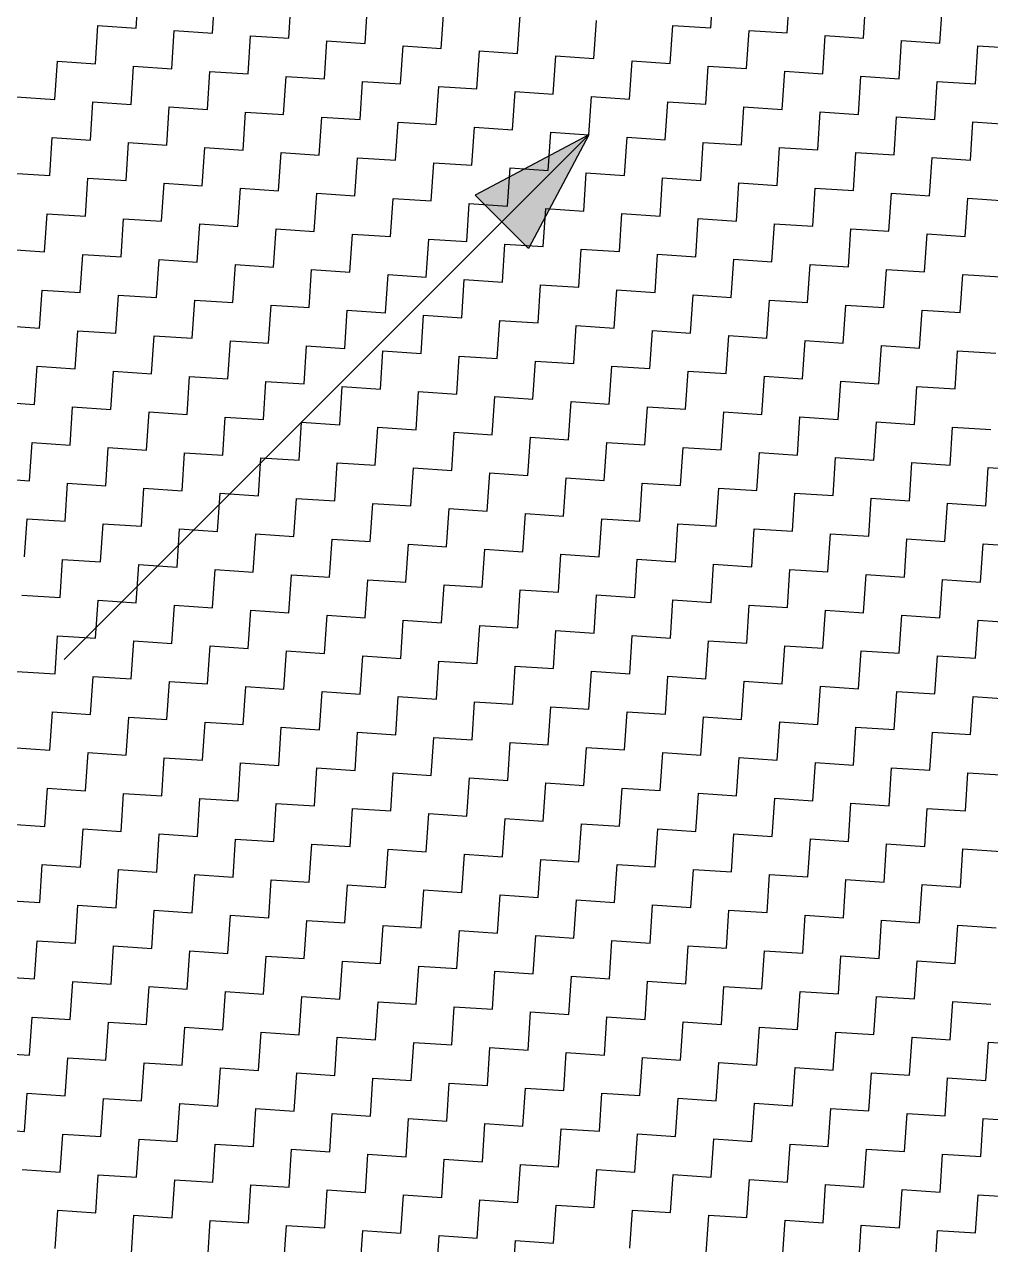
# Model space of a CAD drawing. Header units: metres. Extents: x 286068 to 287358, y 2005630 to 2007098.
# Drawn here: x 286311.9 to 286394, y 2006238.2 to 2006341.9 of the extents above; entities that cross this region are included whole.
import ezdxf

# ---------------------------------------------------------------- set-up
doc = ezdxf.new("R2010")
doc.units = ezdxf.units.M
doc.layers.add('POLY_HATCH', color=12, linetype='Continuous')

msp = doc.modelspace()

# ---------------------------------------------------------------- hatches: boundary and pattern name
h = msp.add_hatch(color=256)
h.paths.add_polyline_path([(286352.51, 2006325.14), (286354.77, 2006322.87), (286359.91, 2006332.54)])
h.paths.add_polyline_path([(286359.91, 2006332.54), (286350.24, 2006327.4), (286352.51, 2006325.14)])

# ---------------------------------------------------------------- linework, layer by layer
for points in [[(286359.91, 2006332.54), (286315.33, 2006287.94)], [(286359.91, 2006332.54), (286350.24, 2006327.4)], [(286359.91, 2006332.54), (286354.77, 2006322.87)], [(286354.77, 2006322.87), (286350.24, 2006327.4)]]:
    msp.add_lwpolyline(points)
at = {"layer": 'POLY_HATCH', "linetype": 'Continuous'}
for p, q in [((286321.44, 2006341.6), (286321.65, 2006344.85)), ((286370.28, 2006341.62), (286370.49, 2006344.86)), ((286327.92, 2006341.17), (286328.14, 2006344.42)), ((286334.4, 2006340.74), (286334.62, 2006343.99)), ((286376.76, 2006341.19), (286376.98, 2006344.43)), ((286383.25, 2006340.76), (286383.46, 2006344)), ((286340.89, 2006340.31), (286341.1, 2006343.55)), ((286347.37, 2006339.88), (286347.59, 2006343.12)), ((286389.73, 2006340.33), (286389.95, 2006343.57)), ((286317.98, 2006338.58), (286318.19, 2006341.82)), ((286318.19, 2006341.82), (286321.44, 2006341.6)), ((286353.85, 2006339.45), (286354.07, 2006342.69)), ((286360.34, 2006339.02), (286360.55, 2006342.26)), ((286366.82, 2006338.59), (286367.04, 2006341.83)), ((286367.04, 2006341.83), (286370.28, 2006341.62)), ((286324.46, 2006338.15), (286324.68, 2006341.39)), ((286324.68, 2006341.39), (286327.92, 2006341.17)), ((286330.95, 2006337.72), (286331.16, 2006340.96)), ((286331.16, 2006340.96), (286334.4, 2006340.74)), ((286373.31, 2006338.16), (286373.52, 2006341.4)), ((286373.52, 2006341.4), (286376.76, 2006341.19)), ((286379.79, 2006337.73), (286380, 2006340.97)), ((286380, 2006340.97), (286383.25, 2006340.76)), ((286337.43, 2006337.29), (286337.65, 2006340.53)), ((286337.65, 2006340.53), (286340.89, 2006340.31)), ((286343.91, 2006336.86), (286344.13, 2006340.1)), ((286344.13, 2006340.1), (286347.37, 2006339.88)), ((286350.4, 2006336.43), (286350.61, 2006339.67)), ((286350.61, 2006339.67), (286353.85, 2006339.45)), ((286386.27, 2006337.3), (286386.49, 2006340.54)), ((286386.49, 2006340.54), (286389.73, 2006340.33)), ((286392.76, 2006336.87), (286392.97, 2006340.11)), ((286392.97, 2006340.11), (286396.21, 2006339.9)), ((286314.52, 2006335.55), (286314.74, 2006338.79)), ((286314.74, 2006338.79), (286317.98, 2006338.58)), ((286356.88, 2006336), (286357.1, 2006339.24)), ((286357.1, 2006339.24), (286360.34, 2006339.02)), ((286363.37, 2006335.56), (286363.58, 2006338.81)), ((286363.58, 2006338.81), (286366.82, 2006338.59)), ((286321.01, 2006335.12), (286321.22, 2006338.36)), ((286321.22, 2006338.36), (286324.46, 2006338.15)), ((286327.49, 2006334.69), (286327.7, 2006337.93)), ((286327.7, 2006337.93), (286330.95, 2006337.72)), ((286369.85, 2006335.13), (286370.06, 2006338.38)), ((286370.06, 2006338.38), (286373.31, 2006338.16)), ((286376.33, 2006334.7), (286376.55, 2006337.95)), ((286376.55, 2006337.95), (286379.79, 2006337.73)), ((286333.97, 2006334.26), (286334.19, 2006337.5)), ((286334.19, 2006337.5), (286337.43, 2006337.29)), ((286340.46, 2006333.83), (286340.67, 2006337.07)), ((286340.67, 2006337.07), (286343.91, 2006336.86)), ((286346.94, 2006333.4), (286347.16, 2006336.64)), ((286347.16, 2006336.64), (286350.4, 2006336.43)), ((286382.82, 2006334.27), (286383.03, 2006337.52)), ((286383.03, 2006337.52), (286386.27, 2006337.3)), ((286389.3, 2006333.84), (286389.51, 2006337.08)), ((286389.51, 2006337.08), (286392.76, 2006336.87)), ((286311.28, 2006335.77), (286314.52, 2006335.55)), ((286353.42, 2006332.97), (286353.64, 2006336.21)), ((286353.64, 2006336.21), (286356.88, 2006336)), ((286359.91, 2006332.54), (286360.12, 2006335.78)), ((286360.12, 2006335.78), (286363.37, 2006335.56)), ((286317.55, 2006332.09), (286317.76, 2006335.34)), ((286317.76, 2006335.34), (286321.01, 2006335.12)), ((286324.03, 2006331.66), (286324.25, 2006334.91)), ((286324.25, 2006334.91), (286327.49, 2006334.69)), ((286330.52, 2006331.23), (286330.73, 2006334.47)), ((286330.73, 2006334.47), (286333.97, 2006334.26)), ((286366.39, 2006332.11), (286366.61, 2006335.35)), ((286366.61, 2006335.35), (286369.85, 2006335.13)), ((286372.88, 2006331.68), (286373.09, 2006334.92)), ((286373.09, 2006334.92), (286376.33, 2006334.7)), ((286379.36, 2006331.25), (286379.57, 2006334.49)), ((286379.57, 2006334.49), (286382.82, 2006334.27)), ((286337, 2006330.8), (286337.22, 2006334.04)), ((286337.22, 2006334.04), (286340.46, 2006333.83)), ((286343.48, 2006330.37), (286343.7, 2006333.61)), ((286343.7, 2006333.61), (286346.94, 2006333.4)), ((286385.84, 2006330.82), (286386.06, 2006334.06)), ((286386.06, 2006334.06), (286389.3, 2006333.84)), ((286392.33, 2006330.39), (286392.54, 2006333.63)), ((286392.54, 2006333.63), (286395.78, 2006333.41)), ((286349.97, 2006329.94), (286350.18, 2006333.18)), ((286350.18, 2006333.18), (286353.42, 2006332.97)), ((286356.45, 2006329.51), (286356.67, 2006332.75)), ((286356.67, 2006332.75), (286359.91, 2006332.54)), ((286314.09, 2006329.07), (286314.31, 2006332.31)), ((286314.31, 2006332.31), (286317.55, 2006332.09)), ((286320.58, 2006328.64), (286320.79, 2006331.88)), ((286320.79, 2006331.88), (286324.03, 2006331.66)), ((286327.06, 2006328.21), (286327.27, 2006331.45)), ((286327.27, 2006331.45), (286330.52, 2006331.23)), ((286362.93, 2006329.08), (286363.15, 2006332.32)), ((286363.15, 2006332.32), (286366.39, 2006332.11)), ((286369.42, 2006328.65), (286369.63, 2006331.89)), ((286369.63, 2006331.89), (286372.88, 2006331.68)), ((286375.9, 2006328.22), (286376.12, 2006331.46)), ((286376.12, 2006331.46), (286379.36, 2006331.25)), ((286333.54, 2006327.78), (286333.76, 2006331.02)), ((286333.76, 2006331.02), (286337, 2006330.8)), ((286340.03, 2006327.35), (286340.24, 2006330.59)), ((286340.24, 2006330.59), (286343.48, 2006330.37)), ((286382.39, 2006327.79), (286382.6, 2006331.03)), ((286382.6, 2006331.03), (286385.84, 2006330.82)), ((286388.87, 2006327.36), (286389.08, 2006330.6)), ((286389.08, 2006330.6), (286392.33, 2006330.39)), ((286310.85, 2006329.28), (286314.09, 2006329.07)), ((286346.51, 2006326.92), (286346.73, 2006330.16)), ((286346.73, 2006330.16), (286349.97, 2006329.94)), ((286352.99, 2006326.48), (286353.21, 2006329.73)), ((286353.21, 2006329.73), (286356.45, 2006329.51)), ((286359.48, 2006326.05), (286359.69, 2006329.3)), ((286359.69, 2006329.3), (286362.93, 2006329.08)), ((286317.12, 2006325.61), (286317.33, 2006328.85)), ((286317.33, 2006328.85), (286320.58, 2006328.64)), ((286323.6, 2006325.18), (286323.82, 2006328.42)), ((286323.82, 2006328.42), (286327.06, 2006328.21)), ((286365.96, 2006325.62), (286366.18, 2006328.87)), ((286366.18, 2006328.87), (286369.42, 2006328.65)), ((286372.45, 2006325.19), (286372.66, 2006328.44)), ((286372.66, 2006328.44), (286375.9, 2006328.22)), ((286330.09, 2006324.75), (286330.3, 2006327.99)), ((286330.3, 2006327.99), (286333.54, 2006327.78)), ((286336.57, 2006324.32), (286336.78, 2006327.56)), ((286336.78, 2006327.56), (286340.03, 2006327.35)), ((286378.93, 2006324.76), (286379.14, 2006328.01)), ((286379.14, 2006328.01), (286382.39, 2006327.79)), ((286385.41, 2006324.33), (286385.63, 2006327.57)), ((286385.63, 2006327.57), (286388.87, 2006327.36)), ((286343.05, 2006323.89), (286343.27, 2006327.13)), ((286343.27, 2006327.13), (286346.51, 2006326.92)), ((286349.54, 2006323.46), (286349.75, 2006326.7)), ((286349.75, 2006326.7), (286352.99, 2006326.48)), ((286356.02, 2006323.03), (286356.24, 2006326.27)), ((286356.24, 2006326.27), (286359.48, 2006326.05)), ((286391.9, 2006323.9), (286392.11, 2006327.14)), ((286392.11, 2006327.14), (286395.35, 2006326.93)), ((286313.66, 2006322.58), (286313.88, 2006325.83)), ((286313.88, 2006325.83), (286317.12, 2006325.61)), ((286320.15, 2006322.15), (286320.36, 2006325.4)), ((286320.36, 2006325.4), (286323.6, 2006325.18)), ((286362.5, 2006322.6), (286362.72, 2006325.84)), ((286362.72, 2006325.84), (286365.96, 2006325.62)), ((286368.99, 2006322.17), (286369.2, 2006325.41)), ((286369.2, 2006325.41), (286372.45, 2006325.19)), ((286326.63, 2006321.72), (286326.84, 2006324.96)), ((286326.84, 2006324.96), (286330.09, 2006324.75)), ((286333.11, 2006321.29), (286333.33, 2006324.53)), ((286333.33, 2006324.53), (286336.57, 2006324.32)), ((286339.6, 2006320.86), (286339.81, 2006324.1)), ((286339.81, 2006324.1), (286343.05, 2006323.89)), ((286375.47, 2006321.74), (286375.69, 2006324.98)), ((286375.69, 2006324.98), (286378.93, 2006324.76)), ((286381.96, 2006321.31), (286382.17, 2006324.55)), ((286382.17, 2006324.55), (286385.41, 2006324.33)), ((286388.44, 2006320.88), (286388.65, 2006324.12)), ((286388.65, 2006324.12), (286391.9, 2006323.9)), ((286346.08, 2006320.43), (286346.3, 2006323.67)), ((286346.3, 2006323.67), (286349.54, 2006323.46)), ((286352.56, 2006320), (286352.78, 2006323.24)), ((286352.78, 2006323.24), (286356.02, 2006323.03)), ((286310.42, 2006322.8), (286313.66, 2006322.58)), ((286316.69, 2006319.13), (286316.9, 2006322.37)), ((286316.9, 2006322.37), (286320.15, 2006322.15)), ((286359.05, 2006319.57), (286359.26, 2006322.81)), ((286359.26, 2006322.81), (286362.5, 2006322.6)), ((286365.53, 2006319.14), (286365.75, 2006322.38)), ((286365.75, 2006322.38), (286368.99, 2006322.17)), ((286323.17, 2006318.7), (286323.39, 2006321.94)), ((286323.39, 2006321.94), (286326.63, 2006321.72)), ((286329.66, 2006318.27), (286329.87, 2006321.51)), ((286329.87, 2006321.51), (286333.11, 2006321.29)), ((286336.14, 2006317.84), (286336.35, 2006321.08)), ((286336.35, 2006321.08), (286339.6, 2006320.86)), ((286372.01, 2006318.71), (286372.23, 2006321.95)), ((286372.23, 2006321.95), (286375.47, 2006321.74)), ((286378.5, 2006318.28), (286378.71, 2006321.52)), ((286378.71, 2006321.52), (286381.96, 2006321.31)), ((286384.98, 2006317.85), (286385.2, 2006321.09)), ((286385.2, 2006321.09), (286388.44, 2006320.88)), ((286342.62, 2006317.41), (286342.84, 2006320.65)), ((286342.84, 2006320.65), (286346.08, 2006320.43)), ((286349.11, 2006316.97), (286349.32, 2006320.22)), ((286349.32, 2006320.22), (286352.56, 2006320)), ((286391.47, 2006317.42), (286391.68, 2006320.66)), ((286391.68, 2006320.66), (286394.92, 2006320.45)), ((286313.23, 2006316.1), (286313.45, 2006319.34)), ((286313.45, 2006319.34), (286316.69, 2006319.13)), ((286319.71, 2006315.67), (286319.93, 2006318.91)), ((286319.93, 2006318.91), (286323.17, 2006318.7)), ((286355.59, 2006316.54), (286355.81, 2006319.79)), ((286355.81, 2006319.79), (286359.05, 2006319.57)), ((286362.07, 2006316.11), (286362.29, 2006319.36)), ((286362.29, 2006319.36), (286365.53, 2006319.14)), ((286368.56, 2006315.68), (286368.77, 2006318.93)), ((286368.77, 2006318.93), (286372.01, 2006318.71)), ((286326.2, 2006315.24), (286326.41, 2006318.48)), ((286326.41, 2006318.48), (286329.66, 2006318.27)), ((286332.68, 2006314.81), (286332.9, 2006318.05)), ((286332.9, 2006318.05), (286336.14, 2006317.84)), ((286375.04, 2006315.25), (286375.26, 2006318.49)), ((286375.26, 2006318.49), (286378.5, 2006318.28)), ((286381.52, 2006314.82), (286381.74, 2006318.06)), ((286381.74, 2006318.06), (286384.98, 2006317.85)), ((286339.17, 2006314.38), (286339.38, 2006317.62)), ((286339.38, 2006317.62), (286342.62, 2006317.41)), ((286345.65, 2006313.95), (286345.86, 2006317.19)), ((286345.86, 2006317.19), (286349.11, 2006316.97)), ((286388.01, 2006314.39), (286388.22, 2006317.63)), ((286388.22, 2006317.63), (286391.47, 2006317.42)), ((286309.99, 2006316.32), (286313.23, 2006316.1)), ((286316.26, 2006312.64), (286316.47, 2006315.88)), ((286316.47, 2006315.88), (286319.71, 2006315.67)), ((286352.13, 2006313.52), (286352.35, 2006316.76)), ((286352.35, 2006316.76), (286355.59, 2006316.54)), ((286358.62, 2006313.09), (286358.83, 2006316.33)), ((286358.83, 2006316.33), (286362.07, 2006316.11)), ((286365.1, 2006312.66), (286365.32, 2006315.9)), ((286365.32, 2006315.9), (286368.56, 2006315.68)), ((286322.74, 2006312.21), (286322.96, 2006315.45)), ((286322.96, 2006315.45), (286326.2, 2006315.24)), ((286329.23, 2006311.78), (286329.44, 2006315.02)), ((286329.44, 2006315.02), (286332.68, 2006314.81)), ((286371.58, 2006312.23), (286371.8, 2006315.47)), ((286371.8, 2006315.47), (286375.04, 2006315.25)), ((286378.07, 2006311.8), (286378.28, 2006315.04)), ((286378.28, 2006315.04), (286381.52, 2006314.82)), ((286335.71, 2006311.35), (286335.92, 2006314.59)), ((286335.92, 2006314.59), (286339.17, 2006314.38)), ((286342.19, 2006310.92), (286342.41, 2006314.16)), ((286342.41, 2006314.16), (286345.65, 2006313.95)), ((286348.68, 2006310.49), (286348.89, 2006313.73)), ((286348.89, 2006313.73), (286352.13, 2006313.52)), ((286384.55, 2006311.37), (286384.77, 2006314.61)), ((286384.77, 2006314.61), (286388.01, 2006314.39)), ((286391.04, 2006310.94), (286391.25, 2006314.18)), ((286391.25, 2006314.18), (286394.49, 2006313.96)), ((286312.8, 2006309.62), (286313.02, 2006312.86)), ((286313.02, 2006312.86), (286316.26, 2006312.64)), ((286355.16, 2006310.06), (286355.38, 2006313.3)), ((286355.38, 2006313.3), (286358.62, 2006313.09)), ((286361.64, 2006309.63), (286361.86, 2006312.87)), ((286361.86, 2006312.87), (286365.1, 2006312.66)), ((286319.28, 2006309.19), (286319.5, 2006312.43)), ((286319.5, 2006312.43), (286322.74, 2006312.21)), ((286325.77, 2006308.76), (286325.98, 2006312)), ((286325.98, 2006312), (286329.23, 2006311.78)), ((286368.13, 2006309.2), (286368.34, 2006312.44)), ((286368.34, 2006312.44), (286371.58, 2006312.23)), ((286374.61, 2006308.77), (286374.83, 2006312.01)), ((286374.83, 2006312.01), (286378.07, 2006311.8)), ((286332.25, 2006308.33), (286332.47, 2006311.57)), ((286332.47, 2006311.57), (286335.71, 2006311.35)), ((286338.74, 2006307.89), (286338.95, 2006311.14)), ((286338.95, 2006311.14), (286342.19, 2006310.92)), ((286345.22, 2006307.46), (286345.43, 2006310.71)), ((286345.43, 2006310.71), (286348.68, 2006310.49)), ((286381.09, 2006308.34), (286381.31, 2006311.58)), ((286381.31, 2006311.58), (286384.55, 2006311.37)), ((286387.58, 2006307.91), (286387.79, 2006311.15)), ((286387.79, 2006311.15), (286391.04, 2006310.94)), ((286309.56, 2006309.83), (286312.8, 2006309.62)), ((286351.7, 2006307.03), (286351.92, 2006310.28)), ((286351.92, 2006310.28), (286355.16, 2006310.06)), ((286358.19, 2006306.6), (286358.4, 2006309.85)), ((286358.4, 2006309.85), (286361.64, 2006309.63)), ((286315.83, 2006306.16), (286316.04, 2006309.4)), ((286316.04, 2006309.4), (286319.28, 2006309.19)), ((286322.31, 2006305.73), (286322.53, 2006308.97)), ((286322.53, 2006308.97), (286325.77, 2006308.76)), ((286328.79, 2006305.3), (286329.01, 2006308.54)), ((286329.01, 2006308.54), (286332.25, 2006308.33)), ((286364.67, 2006306.17), (286364.89, 2006309.41)), ((286364.89, 2006309.41), (286368.13, 2006309.2)), ((286371.15, 2006305.74), (286371.37, 2006308.98)), ((286371.37, 2006308.98), (286374.61, 2006308.77)), ((286377.64, 2006305.31), (286377.85, 2006308.55)), ((286377.85, 2006308.55), (286381.09, 2006308.34)), ((286335.28, 2006304.87), (286335.49, 2006308.11)), ((286335.49, 2006308.11), (286338.74, 2006307.89)), ((286341.76, 2006304.44), (286341.98, 2006307.68)), ((286341.98, 2006307.68), (286345.22, 2006307.46)), ((286384.12, 2006304.88), (286384.34, 2006308.12)), ((286384.34, 2006308.12), (286387.58, 2006307.91)), ((286390.6, 2006304.45), (286390.82, 2006307.69)), ((286390.82, 2006307.69), (286394.06, 2006307.48)), ((286348.25, 2006304.01), (286348.46, 2006307.25)), ((286348.46, 2006307.25), (286351.7, 2006307.03)), ((286354.73, 2006303.58), (286354.94, 2006306.82)), ((286354.94, 2006306.82), (286358.19, 2006306.6)), ((286312.37, 2006303.13), (286312.59, 2006306.37)), ((286312.59, 2006306.37), (286315.83, 2006306.16)), ((286318.85, 2006302.7), (286319.07, 2006305.94)), ((286319.07, 2006305.94), (286322.31, 2006305.73)), ((286325.34, 2006302.27), (286325.55, 2006305.51)), ((286325.55, 2006305.51), (286328.79, 2006305.3)), ((286361.21, 2006303.15), (286361.43, 2006306.39)), ((286361.43, 2006306.39), (286364.67, 2006306.17)), ((286367.7, 2006302.72), (286367.91, 2006305.96)), ((286367.91, 2006305.96), (286371.15, 2006305.74)), ((286374.18, 2006302.29), (286374.4, 2006305.53)), ((286374.4, 2006305.53), (286377.64, 2006305.31)), ((286331.82, 2006301.84), (286332.04, 2006305.08)), ((286332.04, 2006305.08), (286335.28, 2006304.87)), ((286338.31, 2006301.41), (286338.52, 2006304.65)), ((286338.52, 2006304.65), (286341.76, 2006304.44)), ((286380.66, 2006301.86), (286380.88, 2006305.1)), ((286380.88, 2006305.1), (286384.12, 2006304.88)), ((286387.15, 2006301.42), (286387.36, 2006304.67)), ((286387.36, 2006304.67), (286390.6, 2006304.45)), ((286309.13, 2006303.35), (286312.37, 2006303.13)), ((286344.79, 2006300.98), (286345, 2006304.22)), ((286345, 2006304.22), (286348.25, 2006304.01)), ((286351.27, 2006300.55), (286351.49, 2006303.79)), ((286351.49, 2006303.79), (286354.73, 2006303.58)), ((286357.76, 2006300.12), (286357.97, 2006303.36)), ((286357.97, 2006303.36), (286361.21, 2006303.15)), ((286393.63, 2006300.99), (286393.85, 2006304.24)), ((286393.85, 2006304.24), (286397.09, 2006304.02)), ((286315.4, 2006299.68), (286315.61, 2006302.92)), ((286315.61, 2006302.92), (286318.85, 2006302.7)), ((286321.88, 2006299.25), (286322.1, 2006302.49)), ((286322.1, 2006302.49), (286325.34, 2006302.27)), ((286364.24, 2006299.69), (286364.45, 2006302.93)), ((286364.45, 2006302.93), (286367.7, 2006302.72)), ((286370.72, 2006299.26), (286370.94, 2006302.5)), ((286370.94, 2006302.5), (286374.18, 2006302.29)), ((286328.36, 2006298.81), (286328.58, 2006302.06)), ((286328.58, 2006302.06), (286331.82, 2006301.84)), ((286334.85, 2006298.38), (286335.06, 2006301.63)), ((286335.06, 2006301.63), (286338.31, 2006301.41)), ((286377.21, 2006298.83), (286377.42, 2006302.07)), ((286377.42, 2006302.07), (286380.66, 2006301.86)), ((286383.69, 2006298.4), (286383.91, 2006301.64)), ((286383.91, 2006301.64), (286387.15, 2006301.42)), ((286341.33, 2006297.95), (286341.55, 2006301.2)), ((286341.55, 2006301.2), (286344.79, 2006300.98)), ((286347.82, 2006297.52), (286348.03, 2006300.77)), ((286348.03, 2006300.77), (286351.27, 2006300.55)), ((286354.3, 2006297.09), (286354.51, 2006300.34)), ((286354.51, 2006300.34), (286357.76, 2006300.12)), ((286390.17, 2006297.97), (286390.39, 2006301.21)), ((286390.39, 2006301.21), (286393.63, 2006300.99)), ((286311.94, 2006296.65), (286312.16, 2006299.89)), ((286312.16, 2006299.89), (286315.4, 2006299.68)), ((286318.42, 2006296.22), (286318.64, 2006299.46)), ((286318.64, 2006299.46), (286321.88, 2006299.25)), ((286360.78, 2006296.66), (286361, 2006299.9)), ((286361, 2006299.9), (286364.24, 2006299.69)), ((286367.27, 2006296.23), (286367.48, 2006299.47)), ((286367.48, 2006299.47), (286370.72, 2006299.26)), ((286324.91, 2006295.79), (286325.12, 2006299.03)), ((286325.12, 2006299.03), (286328.36, 2006298.81)), ((286331.39, 2006295.36), (286331.61, 2006298.6)), ((286331.61, 2006298.6), (286334.85, 2006298.38)), ((286337.87, 2006294.93), (286338.09, 2006298.17)), ((286338.09, 2006298.17), (286341.33, 2006297.95)), ((286373.75, 2006295.8), (286373.97, 2006299.04)), ((286373.97, 2006299.04), (286377.21, 2006298.83)), ((286380.23, 2006295.37), (286380.45, 2006298.61)), ((286380.45, 2006298.61), (286383.69, 2006298.4)), ((286386.72, 2006294.94), (286386.93, 2006298.18)), ((286386.93, 2006298.18), (286390.17, 2006297.97)), ((286344.36, 2006294.5), (286344.57, 2006297.74)), ((286344.57, 2006297.74), (286347.82, 2006297.52)), ((286350.84, 2006294.07), (286351.06, 2006297.31)), ((286351.06, 2006297.31), (286354.3, 2006297.09)), ((286393.2, 2006294.51), (286393.42, 2006297.75)), ((286393.42, 2006297.75), (286396.66, 2006297.54)), ((286314.97, 2006293.19), (286315.18, 2006296.43)), ((286315.18, 2006296.43), (286318.42, 2006296.22)), ((286357.33, 2006293.64), (286357.54, 2006296.88)), ((286357.54, 2006296.88), (286360.78, 2006296.66)), ((286363.81, 2006293.21), (286364.02, 2006296.45)), ((286364.02, 2006296.45), (286367.27, 2006296.23)), ((286321.45, 2006292.76), (286321.67, 2006296)), ((286321.67, 2006296), (286324.91, 2006295.79)), ((286327.93, 2006292.33), (286328.15, 2006295.57)), ((286328.15, 2006295.57), (286331.39, 2006295.36)), ((286334.42, 2006291.9), (286334.63, 2006295.14)), ((286334.63, 2006295.14), (286337.87, 2006294.93)), ((286370.29, 2006292.78), (286370.51, 2006296.02)), ((286370.51, 2006296.02), (286373.75, 2006295.8)), ((286376.78, 2006292.34), (286376.99, 2006295.59)), ((286376.99, 2006295.59), (286380.23, 2006295.37)), ((286383.26, 2006291.91), (286383.48, 2006295.16)), ((286383.48, 2006295.16), (286386.72, 2006294.94)), ((286340.9, 2006291.47), (286341.12, 2006294.71)), ((286341.12, 2006294.71), (286344.36, 2006294.5)), ((286347.38, 2006291.04), (286347.6, 2006294.28)), ((286347.6, 2006294.28), (286350.84, 2006294.07)), ((286389.74, 2006291.48), (286389.96, 2006294.73)), ((286389.96, 2006294.73), (286393.2, 2006294.51)), ((286311.72, 2006293.41), (286314.97, 2006293.19)), ((286317.99, 2006289.73), (286318.21, 2006292.98)), ((286318.21, 2006292.98), (286321.45, 2006292.76)), ((286353.87, 2006290.61), (286354.08, 2006293.85)), ((286354.08, 2006293.85), (286357.33, 2006293.64)), ((286360.35, 2006290.18), (286360.57, 2006293.42)), ((286360.57, 2006293.42), (286363.81, 2006293.21)), ((286366.84, 2006289.75), (286367.05, 2006292.99)), ((286367.05, 2006292.99), (286370.29, 2006292.78)), ((286324.48, 2006289.3), (286324.69, 2006292.55)), ((286324.69, 2006292.55), (286327.93, 2006292.33)), ((286330.96, 2006288.87), (286331.18, 2006292.12)), ((286331.18, 2006292.12), (286334.42, 2006291.9)), ((286373.32, 2006289.32), (286373.53, 2006292.56)), ((286373.53, 2006292.56), (286376.78, 2006292.34)), ((286379.8, 2006288.89), (286380.02, 2006292.13)), ((286380.02, 2006292.13), (286383.26, 2006291.91)), ((286337.44, 2006288.44), (286337.66, 2006291.69)), ((286337.66, 2006291.69), (286340.9, 2006291.47)), ((286343.93, 2006288.01), (286344.14, 2006291.26)), ((286344.14, 2006291.26), (286347.38, 2006291.04)), ((286386.29, 2006288.46), (286386.5, 2006291.7)), ((286386.5, 2006291.7), (286389.74, 2006291.48)), ((286392.77, 2006288.03), (286392.99, 2006291.27)), ((286392.99, 2006291.27), (286396.23, 2006291.05)), ((286314.54, 2006286.71), (286314.75, 2006289.95)), ((286314.75, 2006289.95), (286317.99, 2006289.73)), ((286350.41, 2006287.58), (286350.63, 2006290.82)), ((286350.63, 2006290.82), (286353.87, 2006290.61)), ((286356.9, 2006287.15), (286357.11, 2006290.39)), ((286357.11, 2006290.39), (286360.35, 2006290.18)), ((286363.38, 2006286.72), (286363.59, 2006289.96)), ((286363.59, 2006289.96), (286366.84, 2006289.75)), ((286321.02, 2006286.28), (286321.24, 2006289.52)), ((286321.24, 2006289.52), (286324.48, 2006289.3)), ((286327.5, 2006285.85), (286327.72, 2006289.09)), ((286327.72, 2006289.09), (286330.96, 2006288.87)), ((286369.86, 2006286.29), (286370.08, 2006289.53)), ((286370.08, 2006289.53), (286373.32, 2006289.32)), ((286376.35, 2006285.86), (286376.56, 2006289.1)), ((286376.56, 2006289.1), (286379.8, 2006288.89)), ((286333.99, 2006285.42), (286334.2, 2006288.66)), ((286334.2, 2006288.66), (286337.44, 2006288.44)), ((286340.47, 2006284.99), (286340.69, 2006288.23)), ((286340.69, 2006288.23), (286343.93, 2006288.01)), ((286346.95, 2006284.56), (286347.17, 2006287.8)), ((286347.17, 2006287.8), (286350.41, 2006287.58)), ((286382.83, 2006285.43), (286383.05, 2006288.67)), ((286383.05, 2006288.67), (286386.29, 2006288.46)), ((286389.31, 2006285), (286389.53, 2006288.24)), ((286389.53, 2006288.24), (286392.77, 2006288.03)), ((286311.29, 2006286.92), (286314.54, 2006286.71)), ((286353.44, 2006284.13), (286353.65, 2006287.37)), ((286353.65, 2006287.37), (286356.9, 2006287.15)), ((286359.92, 2006283.7), (286360.14, 2006286.94)), ((286360.14, 2006286.94), (286363.38, 2006286.72)), ((286317.56, 2006283.25), (286317.78, 2006286.49)), ((286317.78, 2006286.49), (286321.02, 2006286.28)), ((286324.05, 2006282.82), (286324.26, 2006286.06)), ((286324.26, 2006286.06), (286327.5, 2006285.85)), ((286366.41, 2006283.27), (286366.62, 2006286.51)), ((286366.62, 2006286.51), (286369.86, 2006286.29)), ((286372.89, 2006282.83), (286373.1, 2006286.08)), ((286373.1, 2006286.08), (286376.35, 2006285.86)), ((286330.53, 2006282.39), (286330.75, 2006285.63)), ((286330.75, 2006285.63), (286333.99, 2006285.42)), ((286337.01, 2006281.96), (286337.23, 2006285.2)), ((286337.23, 2006285.2), (286340.47, 2006284.99)), ((286343.5, 2006281.53), (286343.71, 2006284.77)), ((286343.71, 2006284.77), (286346.95, 2006284.56)), ((286379.37, 2006282.4), (286379.59, 2006285.65)), ((286379.59, 2006285.65), (286382.83, 2006285.43)), ((286385.86, 2006281.97), (286386.07, 2006285.22)), ((286386.07, 2006285.22), (286389.31, 2006285)), ((286392.34, 2006281.54), (286392.56, 2006284.79)), ((286392.56, 2006284.79), (286395.8, 2006284.57)), ((286349.98, 2006281.1), (286350.2, 2006284.34)), ((286350.2, 2006284.34), (286353.44, 2006284.13)), ((286356.46, 2006280.67), (286356.68, 2006283.91)), ((286356.68, 2006283.91), (286359.92, 2006283.7)), ((286314.11, 2006280.22), (286314.32, 2006283.47)), ((286314.32, 2006283.47), (286317.56, 2006283.25)), ((286320.59, 2006279.79), (286320.8, 2006283.04)), ((286320.8, 2006283.04), (286324.05, 2006282.82)), ((286327.07, 2006279.36), (286327.29, 2006282.61)), ((286327.29, 2006282.61), (286330.53, 2006282.39)), ((286362.95, 2006280.24), (286363.16, 2006283.48)), ((286363.16, 2006283.48), (286366.41, 2006283.27)), ((286369.43, 2006279.81), (286369.65, 2006283.05)), ((286369.65, 2006283.05), (286372.89, 2006282.83)), ((286375.92, 2006279.38), (286376.13, 2006282.62)), ((286376.13, 2006282.62), (286379.37, 2006282.4)), ((286333.56, 2006278.93), (286333.77, 2006282.18)), ((286333.77, 2006282.18), (286337.01, 2006281.96)), ((286340.04, 2006278.5), (286340.26, 2006281.74)), ((286340.26, 2006281.74), (286343.5, 2006281.53)), ((286382.4, 2006278.95), (286382.61, 2006282.19)), ((286382.61, 2006282.19), (286385.86, 2006281.97)), ((286388.88, 2006278.52), (286389.1, 2006281.76)), ((286389.1, 2006281.76), (286392.34, 2006281.54)), ((286346.52, 2006278.07), (286346.74, 2006281.31)), ((286346.74, 2006281.31), (286349.98, 2006281.1)), ((286353.01, 2006277.64), (286353.22, 2006280.88)), ((286353.22, 2006280.88), (286356.46, 2006280.67)), ((286310.86, 2006280.44), (286314.11, 2006280.22)), ((286317.13, 2006276.77), (286317.35, 2006280.01)), ((286317.35, 2006280.01), (286320.59, 2006279.79)), ((286323.62, 2006276.34), (286323.83, 2006279.58)), ((286323.83, 2006279.58), (286327.07, 2006279.36)), ((286359.49, 2006277.21), (286359.71, 2006280.45)), ((286359.71, 2006280.45), (286362.95, 2006280.24)), ((286365.98, 2006276.78), (286366.19, 2006280.02)), ((286366.19, 2006280.02), (286369.43, 2006279.81)), ((286372.46, 2006276.35), (286372.67, 2006279.59)), ((286372.67, 2006279.59), (286375.92, 2006279.38)), ((286330.1, 2006275.91), (286330.31, 2006279.15)), ((286330.31, 2006279.15), (286333.56, 2006278.93)), ((286336.58, 2006275.48), (286336.8, 2006278.72)), ((286336.8, 2006278.72), (286340.04, 2006278.5)), ((286378.94, 2006275.92), (286379.16, 2006279.16)), ((286379.16, 2006279.16), (286382.4, 2006278.95)), ((286385.43, 2006275.49), (286385.64, 2006278.73)), ((286385.64, 2006278.73), (286388.88, 2006278.52)), ((286343.07, 2006275.05), (286343.28, 2006278.29)), ((286343.28, 2006278.29), (286346.52, 2006278.07)), ((286349.55, 2006274.62), (286349.77, 2006277.86)), ((286349.77, 2006277.86), (286353.01, 2006277.64)), ((286356.03, 2006274.19), (286356.25, 2006277.43)), ((286356.25, 2006277.43), (286359.49, 2006277.21)), ((286391.91, 2006275.06), (286392.12, 2006278.3)), ((286392.12, 2006278.3), (286395.37, 2006278.09)), ((286313.68, 2006273.74), (286313.89, 2006276.98)), ((286313.89, 2006276.98), (286317.13, 2006276.77)), ((286320.16, 2006273.31), (286320.37, 2006276.55)), ((286320.37, 2006276.55), (286323.62, 2006276.34)), ((286362.52, 2006273.75), (286362.73, 2006277)), ((286362.73, 2006277), (286365.98, 2006276.78)), ((286369, 2006273.32), (286369.22, 2006276.57)), ((286369.22, 2006276.57), (286372.46, 2006276.35)), ((286326.64, 2006272.88), (286326.86, 2006276.12)), ((286326.86, 2006276.12), (286330.1, 2006275.91)), ((286333.13, 2006272.45), (286333.34, 2006275.69)), ((286333.34, 2006275.69), (286336.58, 2006275.48)), ((286375.49, 2006272.89), (286375.7, 2006276.14)), ((286375.7, 2006276.14), (286378.94, 2006275.92)), ((286381.97, 2006272.46), (286382.18, 2006275.71)), ((286382.18, 2006275.71), (286385.43, 2006275.49)), ((286339.61, 2006272.02), (286339.83, 2006275.26)), ((286339.83, 2006275.26), (286343.07, 2006275.05)), ((286346.09, 2006271.59), (286346.31, 2006274.83)), ((286346.31, 2006274.83), (286349.55, 2006274.62)), ((286352.58, 2006271.16), (286352.79, 2006274.4)), ((286352.79, 2006274.4), (286356.03, 2006274.19)), ((286388.45, 2006272.03), (286388.67, 2006275.27)), ((286388.67, 2006275.27), (286391.91, 2006275.06)), ((286310.43, 2006273.96), (286313.68, 2006273.74)), ((286316.7, 2006270.28), (286316.92, 2006273.53)), ((286316.92, 2006273.53), (286320.16, 2006273.31)), ((286359.06, 2006270.73), (286359.28, 2006273.97)), ((286359.28, 2006273.97), (286362.52, 2006273.75)), ((286365.54, 2006270.3), (286365.76, 2006273.54)), ((286365.76, 2006273.54), (286369, 2006273.32)), ((286323.19, 2006269.85), (286323.4, 2006273.1)), ((286323.4, 2006273.1), (286326.64, 2006272.88)), ((286329.67, 2006269.42), (286329.88, 2006272.66)), ((286329.88, 2006272.66), (286333.13, 2006272.45)), ((286336.15, 2006268.99), (286336.37, 2006272.23)), ((286336.37, 2006272.23), (286339.61, 2006272.02)), ((286372.03, 2006269.87), (286372.24, 2006273.11)), ((286372.24, 2006273.11), (286375.49, 2006272.89)), ((286378.51, 2006269.44), (286378.73, 2006272.68)), ((286378.73, 2006272.68), (286381.97, 2006272.46)), ((286385, 2006269.01), (286385.21, 2006272.25)), ((286385.21, 2006272.25), (286388.45, 2006272.03)), ((286342.64, 2006268.56), (286342.85, 2006271.8)), ((286342.85, 2006271.8), (286346.09, 2006271.59)), ((286349.12, 2006268.13), (286349.34, 2006271.37)), ((286349.34, 2006271.37), (286352.58, 2006271.16)), ((286391.48, 2006268.58), (286391.69, 2006271.82)), ((286391.69, 2006271.82), (286394.94, 2006271.6)), ((286313.24, 2006267.26), (286313.46, 2006270.5)), ((286313.46, 2006270.5), (286316.7, 2006270.28)), ((286355.6, 2006267.7), (286355.82, 2006270.94)), ((286355.82, 2006270.94), (286359.06, 2006270.73)), ((286362.09, 2006267.27), (286362.3, 2006270.51)), ((286362.3, 2006270.51), (286365.54, 2006270.3)), ((286319.73, 2006266.83), (286319.94, 2006270.07)), ((286319.94, 2006270.07), (286323.19, 2006269.85)), ((286326.21, 2006266.4), (286326.43, 2006269.64)), ((286326.43, 2006269.64), (286329.67, 2006269.42)), ((286332.7, 2006265.97), (286332.91, 2006269.21)), ((286332.91, 2006269.21), (286336.15, 2006268.99)), ((286368.57, 2006266.84), (286368.79, 2006270.08)), ((286368.79, 2006270.08), (286372.03, 2006269.87)), ((286375.05, 2006266.41), (286375.27, 2006269.65)), ((286375.27, 2006269.65), (286378.51, 2006269.44)), ((286381.54, 2006265.98), (286381.75, 2006269.22)), ((286381.75, 2006269.22), (286385, 2006269.01)), ((286339.18, 2006265.54), (286339.39, 2006268.78)), ((286339.39, 2006268.78), (286342.64, 2006268.56)), ((286345.66, 2006265.11), (286345.88, 2006268.35)), ((286345.88, 2006268.35), (286349.12, 2006268.13)), ((286388.02, 2006265.55), (286388.24, 2006268.79)), ((286388.24, 2006268.79), (286391.48, 2006268.58)), ((286310, 2006267.47), (286313.24, 2006267.26)), ((286316.27, 2006263.8), (286316.49, 2006267.04)), ((286316.49, 2006267.04), (286319.73, 2006266.83)), ((286352.15, 2006264.67), (286352.36, 2006267.92)), ((286352.36, 2006267.92), (286355.6, 2006267.7)), ((286358.63, 2006264.24), (286358.85, 2006267.49)), ((286358.85, 2006267.49), (286362.09, 2006267.27)), ((286365.11, 2006263.81), (286365.33, 2006267.06)), ((286365.33, 2006267.06), (286368.57, 2006266.84)), ((286322.76, 2006263.37), (286322.97, 2006266.61)), ((286322.97, 2006266.61), (286326.21, 2006266.4)), ((286329.24, 2006262.94), (286329.45, 2006266.18)), ((286329.45, 2006266.18), (286332.7, 2006265.97)), ((286371.6, 2006263.38), (286371.81, 2006266.63)), ((286371.81, 2006266.63), (286375.05, 2006266.41)), ((286378.08, 2006262.95), (286378.3, 2006266.2)), ((286378.3, 2006266.2), (286381.54, 2006265.98)), ((286335.72, 2006262.51), (286335.94, 2006265.75)), ((286335.94, 2006265.75), (286339.18, 2006265.54)), ((286342.21, 2006262.08), (286342.42, 2006265.32)), ((286342.42, 2006265.32), (286345.66, 2006265.11)), ((286384.57, 2006262.52), (286384.78, 2006265.76)), ((286384.78, 2006265.76), (286388.02, 2006265.55)), ((286391.05, 2006262.09), (286391.26, 2006265.33)), ((286391.26, 2006265.33), (286394.51, 2006265.12)), ((286312.81, 2006260.77), (286313.03, 2006264.02)), ((286313.03, 2006264.02), (286316.27, 2006263.8)), ((286348.69, 2006261.65), (286348.91, 2006264.89)), ((286348.91, 2006264.89), (286352.15, 2006264.67)), ((286355.17, 2006261.22), (286355.39, 2006264.46)), ((286355.39, 2006264.46), (286358.63, 2006264.24)), ((286361.66, 2006260.79), (286361.87, 2006264.03)), ((286361.87, 2006264.03), (286365.11, 2006263.81)), ((286319.3, 2006260.34), (286319.51, 2006263.59)), ((286319.51, 2006263.59), (286322.76, 2006263.37)), ((286325.78, 2006259.91), (286326, 2006263.15)), ((286326, 2006263.15), (286329.24, 2006262.94)), ((286368.14, 2006260.36), (286368.36, 2006263.6)), ((286368.36, 2006263.6), (286371.6, 2006263.38)), ((286374.62, 2006259.93), (286374.84, 2006263.17)), ((286374.84, 2006263.17), (286378.08, 2006262.95)), ((286332.27, 2006259.48), (286332.48, 2006262.72)), ((286332.48, 2006262.72), (286335.72, 2006262.51)), ((286338.75, 2006259.05), (286338.96, 2006262.29)), ((286338.96, 2006262.29), (286342.21, 2006262.08)), ((286345.23, 2006258.62), (286345.45, 2006261.86)), ((286345.45, 2006261.86), (286348.69, 2006261.65)), ((286381.11, 2006259.5), (286381.32, 2006262.74)), ((286381.32, 2006262.74), (286384.57, 2006262.52)), ((286387.59, 2006259.07), (286387.81, 2006262.31)), ((286387.81, 2006262.31), (286391.05, 2006262.09)), ((286309.57, 2006260.99), (286312.81, 2006260.77)), ((286351.72, 2006258.19), (286351.93, 2006261.43)), ((286351.93, 2006261.43), (286355.17, 2006261.22)), ((286358.2, 2006257.76), (286358.42, 2006261)), ((286358.42, 2006261), (286361.66, 2006260.79)), ((286315.84, 2006257.32), (286316.06, 2006260.56)), ((286316.06, 2006260.56), (286319.3, 2006260.34)), ((286322.32, 2006256.89), (286322.54, 2006260.13)), ((286322.54, 2006260.13), (286325.78, 2006259.91)), ((286364.68, 2006257.33), (286364.9, 2006260.57)), ((286364.9, 2006260.57), (286368.14, 2006260.36)), ((286371.17, 2006256.9), (286371.38, 2006260.14)), ((286371.38, 2006260.14), (286374.62, 2006259.93)), ((286328.81, 2006256.46), (286329.02, 2006259.7)), ((286329.02, 2006259.7), (286332.27, 2006259.48)), ((286335.29, 2006256.03), (286335.51, 2006259.27)), ((286335.51, 2006259.27), (286338.75, 2006259.05)), ((286341.78, 2006255.6), (286341.99, 2006258.84)), ((286341.99, 2006258.84), (286345.23, 2006258.62)), ((286377.65, 2006256.47), (286377.87, 2006259.71)), ((286377.87, 2006259.71), (286381.11, 2006259.5)), ((286384.13, 2006256.04), (286384.35, 2006259.28)), ((286384.35, 2006259.28), (286387.59, 2006259.07)), ((286390.62, 2006255.61), (286390.83, 2006258.85)), ((286390.83, 2006258.85), (286394.08, 2006258.64)), ((286348.26, 2006255.16), (286348.47, 2006258.41)), ((286348.47, 2006258.41), (286351.72, 2006258.19)), ((286354.74, 2006254.73), (286354.96, 2006257.98)), ((286354.96, 2006257.98), (286358.2, 2006257.76)), ((286312.38, 2006254.29), (286312.6, 2006257.53)), ((286312.6, 2006257.53), (286315.84, 2006257.32)), ((286318.87, 2006253.86), (286319.08, 2006257.1)), ((286319.08, 2006257.1), (286322.32, 2006256.89)), ((286325.35, 2006253.43), (286325.57, 2006256.67)), ((286325.57, 2006256.67), (286328.81, 2006256.46)), ((286361.23, 2006254.3), (286361.44, 2006257.55)), ((286361.44, 2006257.55), (286364.68, 2006257.33)), ((286367.71, 2006253.87), (286367.93, 2006257.12)), ((286367.93, 2006257.12), (286371.17, 2006256.9)), ((286374.19, 2006253.44), (286374.41, 2006256.68)), ((286374.41, 2006256.68), (286377.65, 2006256.47)), ((286331.84, 2006253), (286332.05, 2006256.24)), ((286332.05, 2006256.24), (286335.29, 2006256.03)), ((286338.32, 2006252.57), (286338.53, 2006255.81)), ((286338.53, 2006255.81), (286341.78, 2006255.6)), ((286380.68, 2006253.01), (286380.89, 2006256.25)), ((286380.89, 2006256.25), (286384.13, 2006256.04)), ((286387.16, 2006252.58), (286387.38, 2006255.82)), ((286387.38, 2006255.82), (286390.62, 2006255.61)), ((286344.8, 2006252.14), (286345.02, 2006255.38)), ((286345.02, 2006255.38), (286348.26, 2006255.16)), ((286351.29, 2006251.71), (286351.5, 2006254.95)), ((286351.5, 2006254.95), (286354.74, 2006254.73)), ((286393.65, 2006252.15), (286393.86, 2006255.39)), ((286393.86, 2006255.39), (286397.1, 2006255.18)), ((286309.14, 2006254.51), (286312.38, 2006254.29)), ((286315.41, 2006250.83), (286315.63, 2006254.07)), ((286315.63, 2006254.07), (286318.87, 2006253.86)), ((286321.89, 2006250.4), (286322.11, 2006253.64)), ((286322.11, 2006253.64), (286325.35, 2006253.43)), ((286357.77, 2006251.28), (286357.99, 2006254.52)), ((286357.99, 2006254.52), (286361.23, 2006254.3)), ((286364.25, 2006250.85), (286364.47, 2006254.09)), ((286364.47, 2006254.09), (286367.71, 2006253.87)), ((286370.74, 2006250.42), (286370.95, 2006253.66)), ((286370.95, 2006253.66), (286374.19, 2006253.44)), ((286328.38, 2006249.97), (286328.59, 2006253.21)), ((286328.59, 2006253.21), (286331.84, 2006253)), ((286334.86, 2006249.54), (286335.08, 2006252.78)), ((286335.08, 2006252.78), (286338.32, 2006252.57)), ((286377.22, 2006249.99), (286377.44, 2006253.23)), ((286377.44, 2006253.23), (286380.68, 2006253.01)), ((286383.7, 2006249.56), (286383.92, 2006252.8)), ((286383.92, 2006252.8), (286387.16, 2006252.58)), ((286341.35, 2006249.11), (286341.56, 2006252.35)), ((286341.56, 2006252.35), (286344.8, 2006252.14)), ((286347.83, 2006248.68), (286348.04, 2006251.92)), ((286348.04, 2006251.92), (286351.29, 2006251.71)), ((286354.31, 2006248.25), (286354.53, 2006251.49)), ((286354.53, 2006251.49), (286357.77, 2006251.28)), ((286390.19, 2006249.13), (286390.4, 2006252.37)), ((286390.4, 2006252.37), (286393.65, 2006252.15)), ((286311.95, 2006247.81), (286312.17, 2006251.05)), ((286312.17, 2006251.05), (286315.41, 2006250.83)), ((286318.44, 2006247.38), (286318.65, 2006250.62)), ((286318.65, 2006250.62), (286321.89, 2006250.4)), ((286360.8, 2006247.82), (286361.01, 2006251.06)), ((286361.01, 2006251.06), (286364.25, 2006250.85)), ((286367.28, 2006247.39), (286367.5, 2006250.63)), ((286367.5, 2006250.63), (286370.74, 2006250.42)), ((286324.92, 2006246.95), (286325.14, 2006250.19)), ((286325.14, 2006250.19), (286328.38, 2006249.97)), ((286331.4, 2006246.52), (286331.62, 2006249.76)), ((286331.62, 2006249.76), (286334.86, 2006249.54)), ((286373.76, 2006246.96), (286373.98, 2006250.2)), ((286373.98, 2006250.2), (286377.22, 2006249.99)), ((286380.25, 2006246.53), (286380.46, 2006249.77)), ((286380.46, 2006249.77), (286383.7, 2006249.56)), ((286337.89, 2006246.08), (286338.1, 2006249.33)), ((286338.1, 2006249.33), (286341.35, 2006249.11)), ((286344.37, 2006245.65), (286344.59, 2006248.9)), ((286344.59, 2006248.9), (286347.83, 2006248.68)), ((286350.86, 2006245.22), (286351.07, 2006248.47)), ((286351.07, 2006248.47), (286354.31, 2006248.25)), ((286386.73, 2006246.1), (286386.95, 2006249.34)), ((286386.95, 2006249.34), (286390.19, 2006249.13)), ((286393.21, 2006245.67), (286393.43, 2006248.91)), ((286393.43, 2006248.91), (286396.67, 2006248.69)), ((286308.71, 2006248.02), (286311.95, 2006247.81)), ((286314.98, 2006244.35), (286315.2, 2006247.59)), ((286315.2, 2006247.59), (286318.44, 2006247.38)), ((286357.34, 2006244.79), (286357.55, 2006248.04)), ((286357.55, 2006248.04), (286360.8, 2006247.82)), ((286363.82, 2006244.36), (286364.04, 2006247.6)), ((286364.04, 2006247.6), (286367.28, 2006247.39)), ((286321.46, 2006243.92), (286321.68, 2006247.16)), ((286321.68, 2006247.16), (286324.92, 2006246.95)), ((286327.95, 2006243.49), (286328.16, 2006246.73)), ((286328.16, 2006246.73), (286331.4, 2006246.52)), ((286334.43, 2006243.06), (286334.65, 2006246.3)), ((286334.65, 2006246.3), (286337.89, 2006246.08)), ((286370.31, 2006243.93), (286370.52, 2006247.17)), ((286370.52, 2006247.17), (286373.76, 2006246.96)), ((286376.79, 2006243.5), (286377.01, 2006246.74)), ((286377.01, 2006246.74), (286380.25, 2006246.53)), ((286383.27, 2006243.07), (286383.49, 2006246.31)), ((286383.49, 2006246.31), (286386.73, 2006246.1)), ((286340.92, 2006242.63), (286341.13, 2006245.87)), ((286341.13, 2006245.87), (286344.37, 2006245.65)), ((286347.4, 2006242.2), (286347.61, 2006245.44)), ((286347.61, 2006245.44), (286350.86, 2006245.22)), ((286389.76, 2006242.64), (286389.97, 2006245.88)), ((286389.97, 2006245.88), (286393.21, 2006245.67)), ((286311.74, 2006244.56), (286314.98, 2006244.35)), ((286353.88, 2006241.77), (286354.1, 2006245.01)), ((286354.1, 2006245.01), (286357.34, 2006244.79)), ((286360.37, 2006241.34), (286360.58, 2006244.58)), ((286360.58, 2006244.58), (286363.82, 2006244.36)), ((286318.01, 2006240.89), (286318.22, 2006244.13)), ((286318.22, 2006244.13), (286321.46, 2006243.92)), ((286324.49, 2006240.46), (286324.71, 2006243.7)), ((286324.71, 2006243.7), (286327.95, 2006243.49)), ((286330.97, 2006240.03), (286331.19, 2006243.27)), ((286331.19, 2006243.27), (286334.43, 2006243.06)), ((286366.85, 2006240.91), (286367.06, 2006244.15)), ((286367.06, 2006244.15), (286370.31, 2006243.93)), ((286373.33, 2006240.48), (286373.55, 2006243.72)), ((286373.55, 2006243.72), (286376.79, 2006243.5)), ((286379.82, 2006240.05), (286380.03, 2006243.29)), ((286380.03, 2006243.29), (286383.27, 2006243.07)), ((286337.46, 2006239.6), (286337.67, 2006242.84)), ((286337.67, 2006242.84), (286340.92, 2006242.63)), ((286343.94, 2006239.17), (286344.16, 2006242.41)), ((286344.16, 2006242.41), (286347.4, 2006242.2)), ((286386.3, 2006239.61), (286386.52, 2006242.86)), ((286386.52, 2006242.86), (286389.76, 2006242.64)), ((286392.78, 2006239.18), (286393, 2006242.43)), ((286393, 2006242.43), (286396.24, 2006242.21)), ((286350.43, 2006238.74), (286350.64, 2006241.98)), ((286350.64, 2006241.98), (286353.88, 2006241.77)), ((286356.91, 2006238.31), (286357.12, 2006241.55)), ((286357.12, 2006241.55), (286360.37, 2006241.34)), ((286363.39, 2006237.88), (286363.61, 2006241.12)), ((286363.61, 2006241.12), (286366.85, 2006240.91)), ((286314.55, 2006237.87), (286314.77, 2006241.11)), ((286314.77, 2006241.11), (286318.01, 2006240.89)), ((286321.03, 2006237.44), (286321.25, 2006240.68)), ((286321.25, 2006240.68), (286324.49, 2006240.46)), ((286327.52, 2006237), (286327.73, 2006240.25)), ((286327.73, 2006240.25), (286330.97, 2006240.03)), ((286369.88, 2006237.45), (286370.09, 2006240.69)), ((286370.09, 2006240.69), (286373.33, 2006240.48)), ((286376.36, 2006237.02), (286376.58, 2006240.26)), ((286376.58, 2006240.26), (286379.82, 2006240.05)), ((286334, 2006236.57), (286334.22, 2006239.82)), ((286334.22, 2006239.82), (286337.46, 2006239.6)), ((286340.48, 2006236.14), (286340.7, 2006239.39)), ((286340.7, 2006239.39), (286343.94, 2006239.17)), ((286382.84, 2006236.59), (286383.06, 2006239.83)), ((286383.06, 2006239.83), (286386.3, 2006239.61)), ((286389.33, 2006236.16), (286389.54, 2006239.4)), ((286389.54, 2006239.4), (286392.78, 2006239.18)), ((286346.97, 2006235.71), (286347.18, 2006238.96)), ((286347.18, 2006238.96), (286350.43, 2006238.74)), ((286353.45, 2006235.28), (286353.67, 2006238.53)), ((286353.67, 2006238.53), (286356.91, 2006238.31))]:
    msp.add_line(p, q, dxfattribs=at)

doc.saveas('drawing.dxf')
